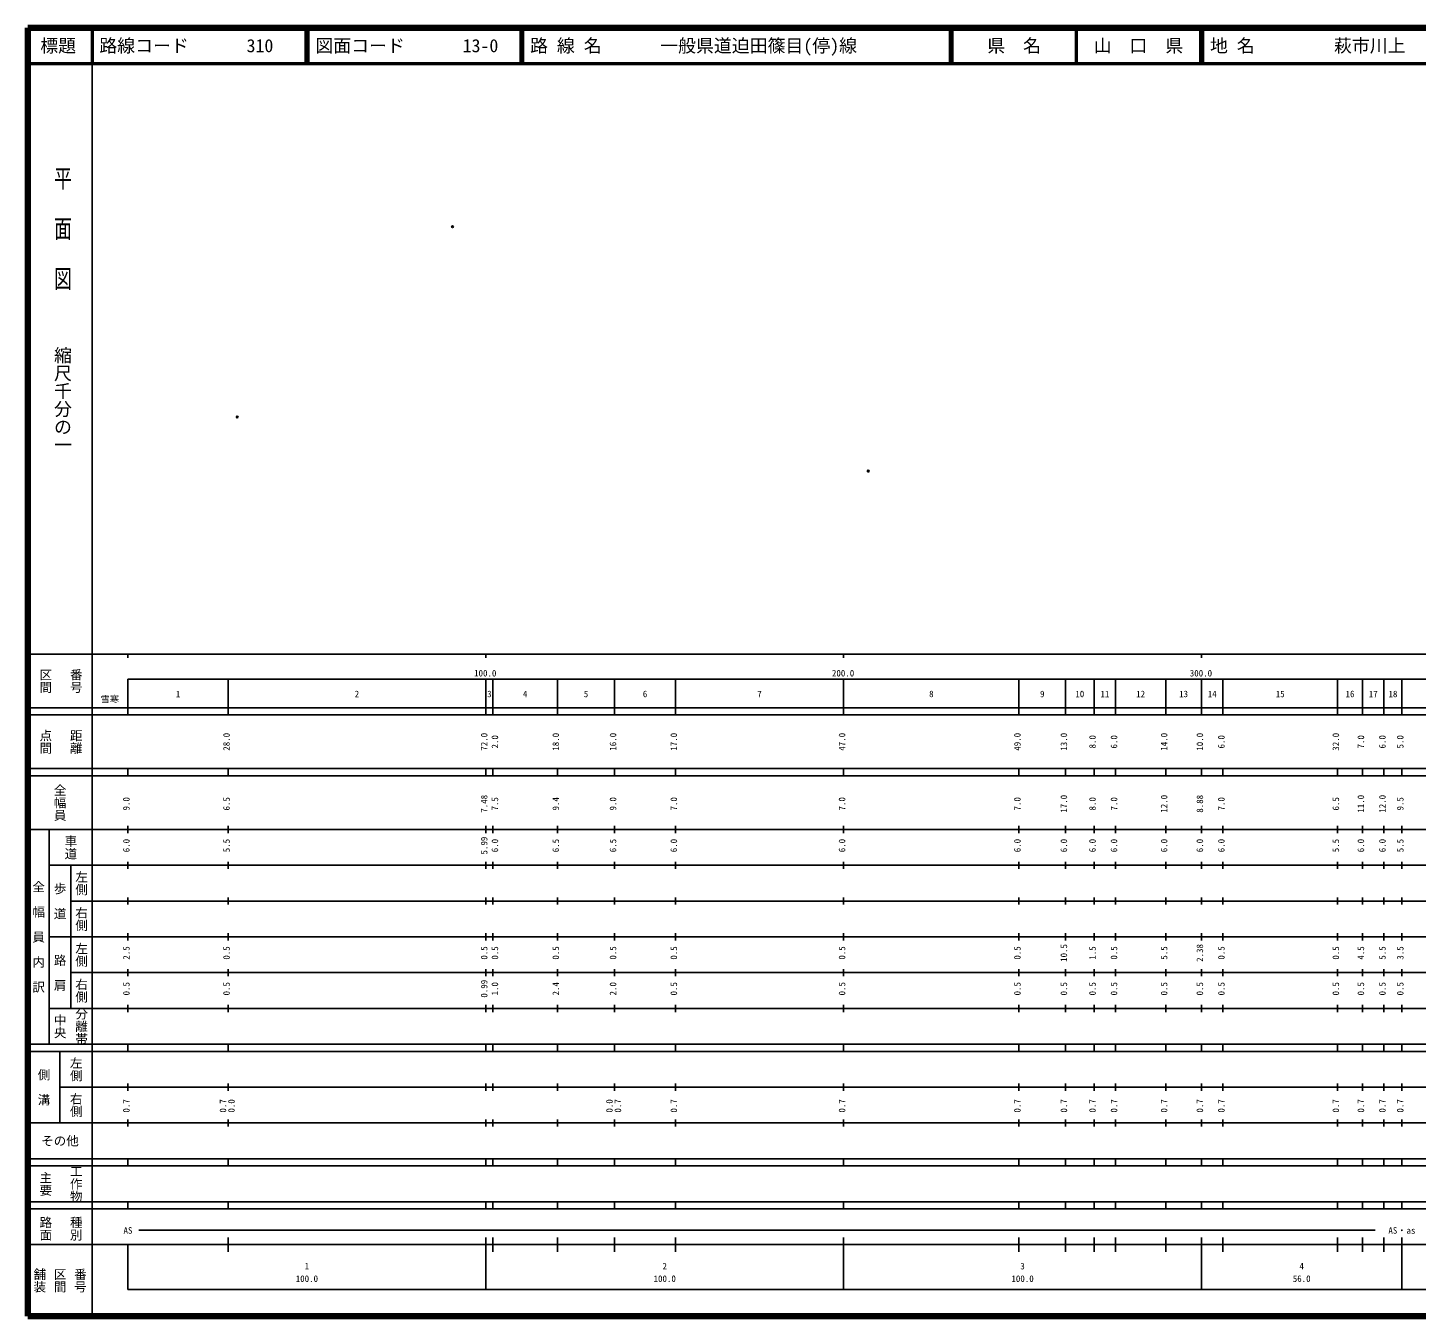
# Model space of a CAD drawing. Units: millimetres on the paper. Extents: x 40 to 680, y 20 to 380.
# Drawn here: x 40 to 428, y 20 to 380 of the extents above; entities that cross this region are included whole.
import ezdxf
from ezdxf.enums import TextEntityAlignment as Align

# ---------------------------------------------------------------- set-up
doc = ezdxf.new("R2010")
doc.units = ezdxf.units.MM
doc.header["$PDMODE"] = 32
doc.header["$PDSIZE"] = 0.5
doc.layers.add('M-OTRS', color=6, linetype='Continuous')
doc.layers.add('M-TTL-TXT', color=7, linetype='Continuous')
for name, color, linetype, lineweight in [('M-TTL', 2, 'Continuous', 140), ('M-TTL-BAND', 7, 'Continuous', 25), ('M-TTL-LINE', 7, 'Continuous', 50)]:
    doc.layers.add(name, color=color, linetype=linetype, lineweight=lineweight)
doc.styles.add('@ＭＳ ゴシック', font='')
doc.styles.add('ＭＳ ゴシック', font='')
doc.styles.get('@ＭＳ ゴシック').set_extended_font_data('@MS Gothic')
doc.styles.get('ＭＳ ゴシック').set_extended_font_data('MS Gothic')

msp = doc.modelspace()

# ---------------------------------------------------------------- linework, layer by layer
at = {"layer": 'M-OTRS'}
for p in [(158.706, 324.43), (98.542, 271.245), (274.886, 256.132)]:
    msp.add_point(p, dxfattribs=at)
at = {"layer": 'M-TTL'}
for p, q in [((40, 380), (40, 20)), ((680, 380), (40, 380)), ((40, 20), (680, 20))]:
    msp.add_line(p, q, dxfattribs=at)
at = {"layer": 'M-TTL-BAND'}
for p, q in [((58, 370), (58, 20)), ((40, 205), (579, 205)), ((68, 205), (68, 204)), ((168, 205), (168, 204)), ((268, 205), (268, 204)), ((368, 205), (368, 204)), ((68, 198), (579, 198)), ((68, 198), (68, 188)), ((96, 188), (96, 198)), ((168, 188), (168, 198)), ((170, 188), (170, 198)), ((188, 188), (188, 198)), ((204, 188), (204, 198)), ((221, 188), (221, 198)), ((268, 188), (268, 198)), ((317, 188), (317, 198)), ((330, 188), (330, 198)), ((338, 188), (338, 198)), ((344, 188), (344, 198)), ((358, 188), (358, 198)), ((368, 188), (368, 198)), ((374, 188), (374, 198)), ((406, 188), (406, 198)), ((413, 188), (413, 198)), ((419, 188), (419, 198)), ((424, 188), (424, 198)), ((40, 190), (579, 190)), ((40, 188), (579, 188)), ((40, 173), (579, 173)), ((40, 171), (579, 171)), ((68, 171), (68, 173)), ((96, 171), (96, 173)), ((168, 171), (168, 173)), ((170, 171), (170, 173)), ((188, 171), (188, 173)), ((204, 171), (204, 173)), ((221, 171), (221, 173)), ((268, 171), (268, 173)), ((317, 171), (317, 173)), ((330, 171), (330, 173)), ((338, 171), (338, 173)), ((344, 171), (344, 173)), ((358, 171), (358, 173)), ((368, 171), (368, 173)), ((374, 171), (374, 173)), ((406, 171), (406, 173)), ((413, 171), (413, 173)), ((419, 171), (419, 173)), ((424, 171), (424, 173)), ((40, 156), (579, 156)), ((46, 96), (46, 156)), ((68, 155), (68, 157)), ((96, 155), (96, 157)), ((168, 155), (168, 157)), ((170, 155), (170, 157)), ((188, 155), (188, 157)), ((204, 155), (204, 157)), ((221, 155), (221, 157)), ((268, 155), (268, 157)), ((317, 155), (317, 157)), ((330, 155), (330, 157)), ((338, 155), (338, 157)), ((344, 155), (344, 157)), ((358, 155), (358, 157)), ((368, 155), (368, 157)), ((374, 155), (374, 157)), ((406, 155), (406, 157)), ((413, 155), (413, 157)), ((419, 155), (419, 157)), ((424, 155), (424, 157)), ((46, 146), (579, 146)), ((52, 146), (52, 106)), ((68, 145), (68, 147)), ((96, 145), (96, 147)), ((168, 145), (168, 147)), ((170, 145), (170, 147)), ((188, 145), (188, 147)), ((204, 145), (204, 147)), ((221, 145), (221, 147)), ((268, 145), (268, 147)), ((317, 145), (317, 147)), ((330, 145), (330, 147)), ((338, 145), (338, 147)), ((344, 145), (344, 147)), ((358, 145), (358, 147)), ((368, 145), (368, 147)), ((374, 145), (374, 147)), ((406, 145), (406, 147)), ((413, 145), (413, 147)), ((419, 145), (419, 147)), ((424, 145), (424, 147)), ((52, 136), (579, 136)), ((68, 135), (68, 137)), ((96, 135), (96, 137)), ((168, 135), (168, 137)), ((170, 135), (170, 137)), ((188, 135), (188, 137)), ((204, 135), (204, 137)), ((221, 135), (221, 137)), ((268, 135), (268, 137)), ((317, 135), (317, 137)), ((330, 135), (330, 137)), ((338, 135), (338, 137)), ((344, 135), (344, 137)), ((358, 135), (358, 137)), ((368, 135), (368, 137)), ((374, 135), (374, 137)), ((406, 135), (406, 137)), ((413, 135), (413, 137)), ((419, 135), (419, 137)), ((424, 135), (424, 137)), ((46, 126), (579, 126)), ((68, 125), (68, 127)), ((96, 125), (96, 127)), ((168, 125), (168, 127)), ((170, 125), (170, 127)), ((188, 125), (188, 127)), ((204, 125), (204, 127)), ((221, 125), (221, 127)), ((268, 125), (268, 127)), ((317, 125), (317, 127)), ((330, 125), (330, 127)), ((338, 125), (338, 127)), ((344, 125), (344, 127)), ((358, 125), (358, 127)), ((368, 125), (368, 127)), ((374, 125), (374, 127)), ((406, 125), (406, 127)), ((413, 125), (413, 127)), ((419, 125), (419, 127)), ((424, 125), (424, 127)), ((68, 115), (68, 117)), ((96, 115), (96, 117)), ((168, 115), (168, 117)), ((170, 115), (170, 117)), ((188, 115), (188, 117)), ((204, 115), (204, 117)), ((221, 115), (221, 117)), ((268, 115), (268, 117)), ((317, 115), (317, 117)), ((330, 115), (330, 117)), ((338, 115), (338, 117)), ((344, 115), (344, 117)), ((358, 115), (358, 117)), ((368, 115), (368, 117)), ((374, 115), (374, 117)), ((406, 115), (406, 117)), ((413, 115), (413, 117)), ((419, 115), (419, 117)), ((424, 115), (424, 117)), ((52, 116), (579, 116)), ((46, 106), (579, 106)), ((68, 105), (68, 107)), ((96, 105), (96, 107)), ((168, 105), (168, 107)), ((170, 105), (170, 107)), ((188, 105), (188, 107)), ((204, 105), (204, 107)), ((221, 105), (221, 107)), ((268, 105), (268, 107)), ((317, 105), (317, 107)), ((330, 105), (330, 107)), ((338, 105), (338, 107)), ((344, 105), (344, 107)), ((358, 105), (358, 107)), ((368, 105), (368, 107)), ((374, 105), (374, 107)), ((406, 105), (406, 107)), ((413, 105), (413, 107)), ((419, 105), (419, 107)), ((424, 105), (424, 107)), ((40, 96), (579, 96)), ((40, 94), (579, 94)), ((49, 94), (49, 74)), ((68, 94), (68, 96)), ((96, 94), (96, 96)), ((168, 94), (168, 96)), ((170, 94), (170, 96)), ((188, 94), (188, 96)), ((204, 94), (204, 96)), ((221, 94), (221, 96)), ((268, 94), (268, 96)), ((317, 94), (317, 96)), ((330, 94), (330, 96)), ((338, 94), (338, 96)), ((344, 94), (344, 96)), ((358, 94), (358, 96)), ((368, 94), (368, 96)), ((374, 94), (374, 96)), ((406, 94), (406, 96)), ((413, 94), (413, 96)), ((419, 94), (419, 96)), ((424, 94), (424, 96)), ((49, 84), (579, 84)), ((68, 83), (68, 85)), ((96, 83), (96, 85)), ((168, 83), (168, 85)), ((170, 83), (170, 85)), ((188, 83), (188, 85)), ((204, 83), (204, 85)), ((221, 83), (221, 85)), ((268, 83), (268, 85)), ((317, 83), (317, 85)), ((330, 83), (330, 85)), ((338, 83), (338, 85)), ((344, 83), (344, 85)), ((358, 83), (358, 85)), ((368, 83), (368, 85)), ((374, 83), (374, 85)), ((406, 83), (406, 85)), ((413, 83), (413, 85)), ((419, 83), (419, 85)), ((424, 83), (424, 85)), ((40, 74), (579, 74)), ((68, 73), (68, 75)), ((96, 73), (96, 75)), ((168, 73), (168, 75)), ((170, 73), (170, 75)), ((188, 73), (188, 75)), ((204, 73), (204, 75)), ((221, 73), (221, 75)), ((268, 73), (268, 75)), ((317, 73), (317, 75)), ((330, 73), (330, 75)), ((338, 73), (338, 75)), ((344, 73), (344, 75)), ((358, 73), (358, 75)), ((368, 73), (368, 75)), ((374, 73), (374, 75)), ((406, 73), (406, 75)), ((413, 73), (413, 75)), ((419, 73), (419, 75)), ((424, 73), (424, 75)), ((40, 64), (579, 64)), ((68, 62), (68, 64)), ((96, 62), (96, 64)), ((168, 62), (168, 64)), ((170, 62), (170, 64)), ((188, 62), (188, 64)), ((204, 62), (204, 64)), ((221, 62), (221, 64)), ((268, 62), (268, 64)), ((317, 62), (317, 64)), ((330, 62), (330, 64)), ((338, 62), (338, 64)), ((344, 62), (344, 64)), ((358, 62), (358, 64)), ((368, 62), (368, 64)), ((374, 62), (374, 64)), ((406, 62), (406, 64)), ((413, 62), (413, 64)), ((419, 62), (419, 64)), ((424, 62), (424, 64)), ((40, 62), (579, 62)), ((40, 52), (579, 52)), ((68, 50), (68, 52)), ((96, 50), (96, 52)), ((168, 50), (168, 52)), ((170, 50), (170, 52)), ((188, 50), (188, 52)), ((204, 50), (204, 52)), ((221, 50), (221, 52)), ((268, 50), (268, 52)), ((317, 50), (317, 52)), ((330, 50), (330, 52)), ((338, 50), (338, 52)), ((344, 50), (344, 52)), ((358, 50), (358, 52)), ((368, 50), (368, 52)), ((374, 50), (374, 52)), ((406, 50), (406, 52)), ((413, 50), (413, 52)), ((419, 50), (419, 52)), ((424, 50), (424, 52)), ((40, 50), (579, 50)), ((71, 44), (416.5, 44)), ((40, 40), (579, 40)), ((68, 40), (68, 27.5)), ((96, 38), (96, 42)), ((168, 27.5), (168, 42)), ((170, 38), (170, 42)), ((188, 38), (188, 42)), ((204, 38), (204, 42)), ((221, 38), (221, 42)), ((268, 27.5), (268, 42)), ((317, 38), (317, 42)), ((330, 38), (330, 42)), ((338, 38), (338, 42)), ((344, 38), (344, 42)), ((358, 38), (358, 42)), ((368, 27.5), (368, 42)), ((374, 38), (374, 42)), ((406, 38), (406, 42)), ((413, 38), (413, 42)), ((419, 38), (419, 42)), ((424, 27.5), (424, 42)), ((68, 27.5), (579, 27.5))]:
    msp.add_line(p, q, dxfattribs=at)
at = {"layer": 'M-TTL-LINE'}
for p, q in [((58, 380), (58, 370)), ((117.75, 380), (117.75, 370)), ((118.25, 380), (118.25, 370)), ((177.75, 380), (177.75, 370)), ((178.25, 380), (178.25, 370)), ((297.75, 380), (297.75, 370)), ((298.25, 380), (298.25, 370)), ((333, 380), (333, 370)), ((367.75, 380), (367.75, 370)), ((368.25, 380), (368.25, 370)), ((40, 370), (680, 370))]:
    msp.add_line(p, q, dxfattribs=at)

# ---------------------------------------------------------------- texts
at = {"layer": 'M-TTL-BAND', "style": '@ＭＳ ゴシック', "width": 1.4}
msp.add_text('平  面  図', height=3.666, rotation=270, dxfattribs=at).set_placement((49.777, 306.475), align=Align.MIDDLE_RIGHT)
at = {"layer": 'M-TTL-BAND', "style": '@ＭＳ ゴシック'}
msp.add_text('縮尺千分の一', height=3.666, rotation=270, dxfattribs=at).set_placement((49.777, 261.03), align=Align.MIDDLE_RIGHT)
for s, p in [('区間', (45, 197.5)), ('番号', (53.5, 197.5)), ('点間', (45, 180.5)), ('距離', (53.5, 180.5)), ('全幅員', (49, 163.5)), ('車道', (52, 151)), ('左側', (55, 141)), ('全\u3000幅\u3000員\u3000内\u3000訳', (43, 126)), ('歩\u3000道', (49, 136)), ('右側', (55, 131)), ('左側', (55, 121)), ('路\u3000肩', (49, 116)), ('右側', (55, 111)), ('分離帯', (55, 101)), ('中央', (49, 101)), ('左側', (53.5, 89)), ('側\u3000溝', (44.5, 84)), ('右側', (53.5, 79)), ('主要', (45, 57)), ('工作物', (53.5, 57)), ('路面', (45, 44.5)), ('種別', (53.5, 44.5)), ('舗装', (43.333, 30)), ('区間', (49, 30)), ('番号', (54.667, 30))]:
    msp.add_text(s, height=2.566, rotation=270, dxfattribs=at).set_placement(p, align=Align.MIDDLE_CENTER)
at = {"layer": 'M-TTL-BAND', "style": 'ＭＳ ゴシック'}
for s, p in [('100.0', (167.844, 198.195)), ('200.0', (267.844, 198.195)), ('300.0', (367.844, 198.195)), ('1', (82, 192.405)), ('2', (132, 192.405)), ('3', (169, 192.405)), ('4', (179, 192.405)), ('5', (196, 192.405)), ('6', (212.5, 192.405)), ('7', (244.5, 192.405)), ('8', (292.5, 192.405)), ('9', (323.5, 192.405)), ('10', (334, 192.405)), ('11', (341, 192.405)), ('12', (351, 192.405)), ('13', (363, 192.405)), ('14', (371, 192.405)), ('15', (390, 192.405)), ('16', (409.5, 192.405)), ('17', (416, 192.405)), ('18', (421.5, 192.405)), ('AS', (68, 42.5)), ('AS・as', (424, 42.5)), ('100.0', (118, 29.033)), ('1', (118, 32.523)), ('100.0', (218, 29.033)), ('2', (218, 32.523)), ('100.0', (318, 29.033)), ('3', (318, 32.523)), ('56.0', (396, 29.033)), ('4', (396, 32.523))]:
    msp.add_text(s, height=1.833, dxfattribs=at).set_placement(p, align=Align.BOTTOM_CENTER)
msp.add_text('雪寒', height=1.833, dxfattribs=at).set_placement((65.5, 191), align=Align.BOTTOM_RIGHT)
for s, p in [('28.0', (97, 180.5)), ('72.0', (169, 180.5)), ('18.0', (189, 180.5)), ('16.0', (205, 180.5)), ('17.0', (222, 180.5)), ('47.0', (269, 180.5)), ('49.0', (318, 180.5)), ('13.0', (331, 180.5)), ('14.0', (359, 180.5)), ('10.0', (369, 180.5)), ('32.0', (407, 180.5)), ('2.0', (172, 180.5)), ('8.0', (339, 180.5)), ('6.0', (345, 180.5)), ('6.0', (375, 180.5)), ('7.0', (414, 180.5)), ('6.0', (420, 180.5)), ('5.0', (425, 180.5)), ('9.0', (69, 163.174)), ('6.5', (97, 163.174)), ('7.48', (169, 163.174)), ('7.5', (172, 163.174)), ('9.4', (189, 163.174)), ('9.0', (205, 163.174)), ('7.0', (222, 163.174)), ('7.0', (269, 163.174)), ('7.0', (318, 163.174)), ('17.0', (331, 163.174)), ('8.0', (339, 163.174)), ('7.0', (345, 163.174)), ('12.0', (359, 163.174)), ('8.88', (369, 163.174)), ('7.0', (375, 163.174)), ('6.5', (407, 163.174)), ('11.0', (414, 163.174)), ('12.0', (420, 163.174)), ('9.5', (425, 163.174)), ('6.0', (69, 151.5)), ('5.5', (97, 151.5)), ('5.99', (169, 151.5)), ('6.0', (172, 151.5)), ('6.5', (189, 151.5)), ('6.5', (205, 151.5)), ('6.0', (222, 151.5)), ('6.0', (269, 151.5)), ('6.0', (318, 151.5)), ('6.0', (331, 151.5)), ('6.0', (339, 151.5)), ('6.0', (345, 151.5)), ('6.0', (359, 151.5)), ('6.0', (369, 151.5)), ('6.0', (375, 151.5)), ('5.5', (407, 151.5)), ('6.0', (414, 151.5)), ('6.0', (420, 151.5)), ('5.5', (425, 151.5)), ('2.5', (69, 121.5)), ('0.5', (97, 121.5)), ('0.5', (169, 121.5)), ('0.5', (172, 121.5)), ('0.5', (189, 121.5)), ('0.5', (205, 121.5)), ('0.5', (222, 121.5)), ('0.5', (269, 121.5)), ('0.5', (318, 121.5)), ('10.5', (331, 121.5)), ('1.5', (339, 121.5)), ('0.5', (345, 121.5)), ('5.5', (359, 121.5)), ('2.38', (369, 121.5)), ('0.5', (375, 121.5)), ('0.5', (407, 121.5)), ('4.5', (414, 121.5)), ('5.5', (420, 121.5)), ('3.5', (425, 121.5)), ('0.5', (69, 111.5)), ('0.5', (97, 111.5)), ('0.99', (169, 111.5)), ('1.0', (172, 111.5)), ('2.4', (189, 111.5)), ('2.0', (205, 111.5)), ('0.5', (222, 111.5)), ('0.5', (269, 111.5)), ('0.5', (318, 111.5)), ('0.5', (331, 111.5)), ('0.5', (339, 111.5)), ('0.5', (345, 111.5)), ('0.5', (359, 111.5)), ('0.5', (369, 111.5)), ('0.5', (375, 111.5)), ('0.5', (407, 111.5)), ('0.5', (414, 111.5)), ('0.5', (420, 111.5)), ('0.5', (425, 111.5)), ('0.7', (69, 78.764)), ('0.7', (96, 78.764)), ('0.0', (98.37, 78.764)), ('0.0', (204, 78.764)), ('0.7', (206.37, 78.764)), ('0.7', (222, 78.764)), ('0.7', (269, 78.764)), ('0.7', (318, 78.764)), ('0.7', (331, 78.764)), ('0.7', (339, 78.764)), ('0.7', (345, 78.764)), ('0.7', (359, 78.764)), ('0.7', (369, 78.764)), ('0.7', (375, 78.764)), ('0.7', (407, 78.764)), ('0.7', (414, 78.764)), ('0.7', (420, 78.764)), ('0.7', (425, 78.764))]:
    msp.add_text(s, height=1.833, rotation=90, dxfattribs=at).set_placement(p, align=Align.BOTTOM_CENTER)
msp.add_text('その他', height=2.566, dxfattribs=at).set_placement((49, 69), align=Align.MIDDLE_CENTER)
at = {"layer": 'M-TTL-TXT', "style": 'ＭＳ ゴシック'}
for s, p in [('標題', (48.5, 375)), ('県\u3000名', (315.625, 375)), ('山\u3000口\u3000県', (350.375, 375))]:
    msp.add_text(s, height=3.666, dxfattribs=at).set_placement(p, align=Align.MIDDLE_CENTER)
for s, p in [('路線コード', (60, 375)), ('310', (101.142, 375)), ('図面コード', (120.38, 375)), ('13-0', (161.521, 375)), ('路 線 名', (180.38, 375)), ('一般県道迫田篠目(停)線', (216.734, 375)), ('地 名', (370.38, 375)), ('萩市川上', (405.024, 375))]:
    msp.add_text(s, height=3.666, dxfattribs=at).set_placement(p, align=Align.MIDDLE_LEFT)

doc.saveas('drawing.dxf')
